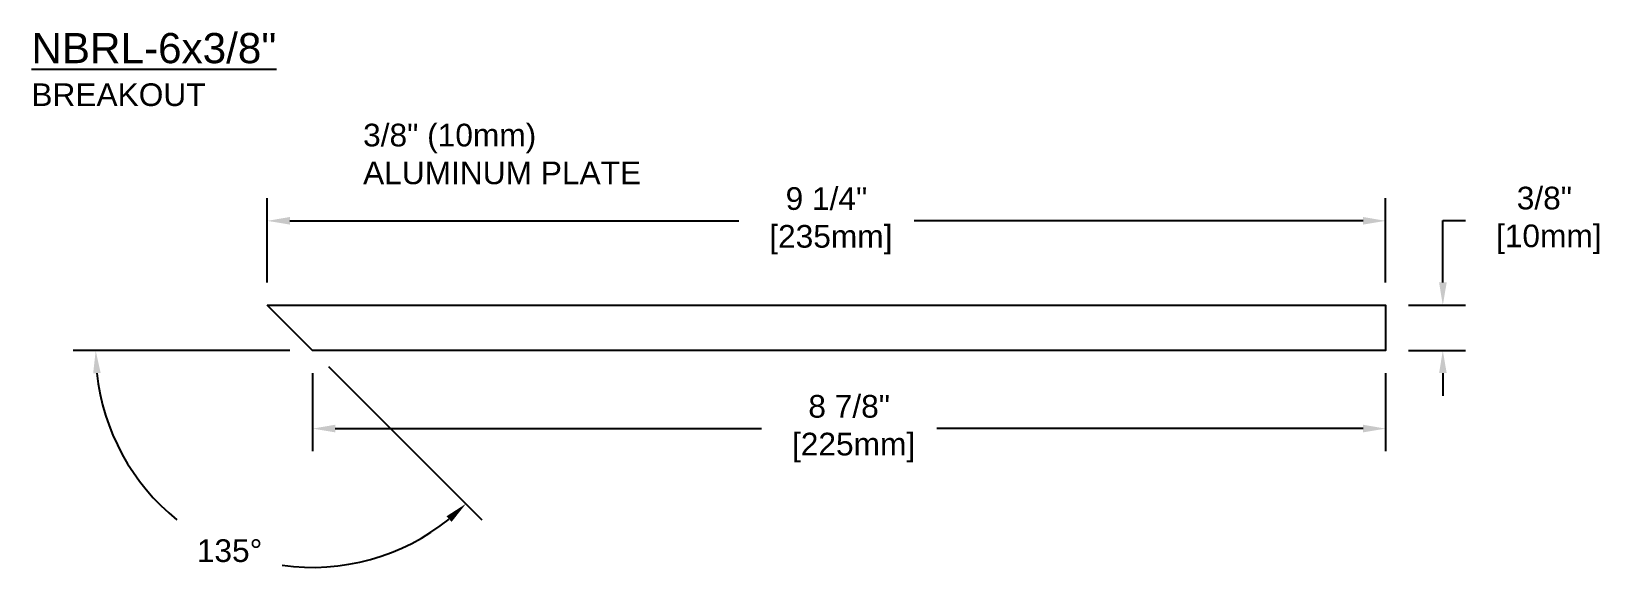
# Model space of a CAD drawing. Header units: inches. Extents: x -12.8 to 29.6, y -3.2 to 8.3.
# Drawn here: x 16.62 to 29.6, y 2.41 to 6.9 of the extents above; entities that cross this region are included whole.
import ezdxf

# ---------------------------------------------------------------- set-up
doc = ezdxf.new("R2010")
doc.units = ezdxf.units.IN
doc.header["$MEASUREMENT"] = 0
doc.layers.add('Dimensions', color=3, linetype='Continuous')
doc.layers.add('Text', color=2, linetype='Continuous')
doc.styles.add('Arial', font='arial.ttf')
doc.dimstyles.new('Arial', dxfattribs={"dimtxt": 0.1875, "dimasz": 0.1875, "dimexe": 0.1875, "dimexo": 0.1875, "dimgap": 0.1875, "dimtad": 0, "dimtih": 1, "dimtoh": 1, "dimdec": 4, "dimzin": 0, "dimdsep": 46, "dimlunit": 4, "dimtxsty": 'Arial', "dimcen": 0.1875, "dimadec": 0, "dimazin": 0, "dimtfac": 1, "dimtdec": 4, "dimtofl": 0, "dimtmove": 0, "dimatfit": 3, "dimfxl": 0, "dimfrac": 2, "dimtolj": 1, "dimtzin": 0, "dimarcsym": 0})

# ---------------------------------------------------------------- blocks, each defined once
blk = doc.blocks.new('*D15')
at = {"layer": 'Defpoints', "color": 0}
for p in [(18.571, 4.63), (18.946, 4.255), (18.946, 4.255), (26.821, 4.255), (17.677, 2.987)]:
    blk.add_point(p, dxfattribs=at)
at = {"layer": 'Dimensions', "color": 0, "lineweight": -2}
for p, q in [((18.758, 4.255), (16.965, 4.255)), ((19.078, 4.123), (20.347, 2.854))]:
    blk.add_line(p, q, dxfattribs=at)
for start, end in [(185.9916, 231.2868), (261.9554, 309.0084)]:
    blk.add_arc((18.946, 4.255), 1.794, start, end, dxfattribs=at)
at = {"layer": 'Dimensions', "color": 0}
for points in [[(17.131, 4.066), (17.193, 4.069), (17.152, 4.255)], [(20.054, 2.884), (20.096, 2.838), (20.214, 2.987)]]:
    blk.add_solid(points, dxfattribs=at)
at = {"layer": 'Dimensions', "color": 0, "insert": (18.259, 2.598), "char_height": 0.1875, "attachment_point": 5, "style": 'Arial'}
blk.add_mtext('\\A1;135°', dxfattribs=at)
blk = doc.blocks.new('*D24')
at = {"layer": 'Defpoints', "color": 0}
for p in [(27.821, 5.328), (18.571, 4.63), (27.821, 4.63)]:
    blk.add_point(p, dxfattribs=at)
at = {"layer": 'Dimensions', "color": 0, "lineweight": -2}
for p, q in [((18.571, 4.818), (18.571, 5.516)), ((27.821, 4.818), (27.821, 5.516)), ((18.758, 5.328), (22.471, 5.328)), ((27.634, 5.328), (23.921, 5.328))]:
    blk.add_line(p, q, dxfattribs=at)
at = {"layer": 'Dimensions', "color": 0}
for points in [[(18.758, 5.36), (18.758, 5.297), (18.571, 5.328)], [(27.634, 5.36), (27.634, 5.297), (27.821, 5.328)]]:
    blk.add_solid(points, dxfattribs=at)
at = {"layer": 'Dimensions', "color": 0, "insert": (23.196, 5.328), "char_height": 0.1875, "attachment_point": 5, "style": 'Arial'}
blk.add_mtext('\\A1;9 1/4"\\P [235mm]', dxfattribs=at)
blk = doc.blocks.new('*D25')
at = {"layer": 'Defpoints', "color": 0}
for p in [(18.946, 4.255), (27.821, 4.255), (27.821, 3.609)]:
    blk.add_point(p, dxfattribs=at)
at = {"layer": 'Dimensions', "color": 0, "lineweight": -2}
for p, q in [((18.946, 4.068), (18.946, 3.422)), ((27.821, 4.068), (27.821, 3.422)), ((19.133, 3.609), (22.659, 3.609)), ((27.634, 3.609), (24.108, 3.609))]:
    blk.add_line(p, q, dxfattribs=at)
at = {"layer": 'Dimensions', "color": 0}
for points in [[(19.133, 3.641), (19.133, 3.578), (18.946, 3.609)], [(27.634, 3.641), (27.634, 3.578), (27.821, 3.609)]]:
    blk.add_solid(points, dxfattribs=at)
at = {"layer": 'Dimensions', "color": 0, "insert": (23.384, 3.609), "char_height": 0.1875, "attachment_point": 5, "style": 'Arial'}
blk.add_mtext('\\A1;8 7/8"\\P [225mm]', dxfattribs=at)
blk = doc.blocks.new('*D26')
at = {"layer": 'Defpoints', "color": 0}
for p in [(27.821, 4.63), (28.294, 4.63), (27.821, 4.255)]:
    blk.add_point(p, dxfattribs=at)
at = {"layer": 'Dimensions', "color": 0, "lineweight": -2}
for p, q in [((28.294, 4.818), (28.294, 5.332)), ((28.294, 5.332), (28.482, 5.332)), ((28.009, 4.63), (28.482, 4.63)), ((28.009, 4.255), (28.482, 4.255)), ((28.294, 4.068), (28.294, 3.88))]:
    blk.add_line(p, q, dxfattribs=at)
at = {"layer": 'Dimensions', "color": 0}
for points in [[(28.263, 4.818), (28.326, 4.818), (28.294, 4.63)], [(28.263, 4.068), (28.326, 4.068), (28.294, 4.255)]]:
    blk.add_solid(points, dxfattribs=at)
at = {"layer": 'Dimensions', "color": 0, "insert": (29.134, 5.332), "char_height": 0.1875, "attachment_point": 5, "style": 'Arial'}
blk.add_mtext('\\A1;3/8"\\P [10mm]', dxfattribs=at)

msp = doc.modelspace()

# ---------------------------------------------------------------- linework, layer by layer
msp.add_lwpolyline([(18.5709, 4.63009), (27.82126, 4.63009), (27.82126, 4.25509), (18.9459, 4.25509)], close=True)

# ---------------------------------------------------------------- texts
at = {"layer": 'Text', "insert": (16.62002, 6.88242), "char_height": 0.25, "width": 5.4862005, "attachment_point": 1, "style": 'Arial'}
msp.add_mtext('{\\LNBRL-6x3/8"\\P\\H0.75x;\\lBREAKOUT}', dxfattribs=at)
at = {"layer": 'Text', "insert": (19.36367, 5.88018), "char_height": 0.1875, "attachment_point": 4, "style": 'Arial'}
msp.add_mtext('3/8" (10mm)\\PALUMINUM PLATE', dxfattribs=at)

# ---------------------------------------------------------------- dimensions: what is measured, and where the dimension line sits
at = {"layer": 'Dimensions'}
for base, p1, p2, picture, middle in [((27.82126, 5.32841), (18.5709, 4.63009), (27.82126, 4.63009), '*D24', (23.19608, 5.32841)), ((27.82126, 3.6093), (18.9459, 4.25509), (27.82126, 4.25509), '*D25', (23.38358, 3.6093))]:
    dim = msp.add_linear_dim(base=base, p1=p1, p2=p2, dimstyle='Arial', override={"dimpost": '\\X'}, dxfattribs=at)
    dim.commit()
    dim.dimension.update_dxf_attribs({"geometry": picture, "text_midpoint": middle, "dimtype": 160})
dim = msp.add_linear_dim(base=(28.29433, 4.63009), p1=(27.82126, 4.25509), p2=(27.82126, 4.63009), angle=90, dimstyle='Arial', override={"dimpost": '\\X'}, dxfattribs=at)
dim.commit()
dim.dimension.update_dxf_attribs({"geometry": '*D26', "text_midpoint": (29.13386, 5.33241), "dimtype": 160})
dim = msp.add_angular_dim_2l(base=(17.67748, 2.98666), line1=((26.82126, 4.25509), (18.9459, 4.25509)), line2=((18.9459, 4.25509), (18.5709, 4.63009)), dimstyle='Arial', override={"dimpost": '\\X'}, dxfattribs=at)
dim.commit()
dim.dimension.update_dxf_attribs({"geometry": '*D15', "text_midpoint": (18.25943, 2.59781)})

doc.saveas('drawing.dxf')
